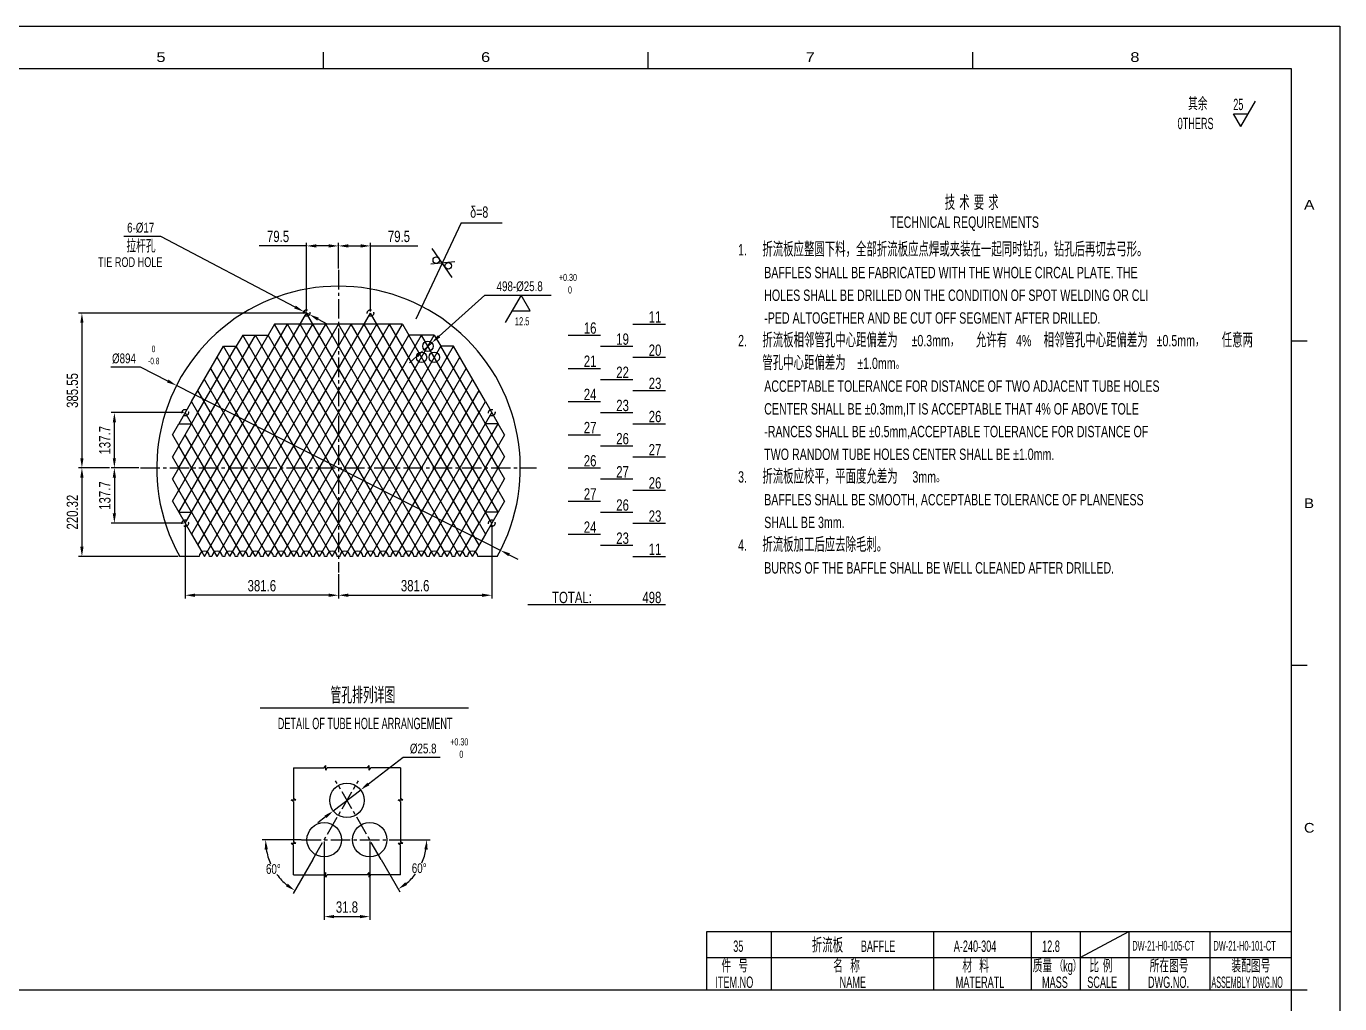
# Model space of a CAD drawing. Extents: x 0 to 840, y 0 to 594.
# Drawn here: x 435.4 to 840, y 292.8 to 594 of the extents above; entities that cross this region are included whole.
import ezdxf
from ezdxf.enums import TextEntityAlignment as Align

# ---------------------------------------------------------------- set-up
doc = ezdxf.new("R2010")
doc.units = 0
doc.header["$LTSCALE"] = 8
doc.linetypes.add('CENTER2', pattern=[1.125, 0.75, -0.125, 0.125, -0.125])
doc.linetypes.add('HIDDEN', pattern=[0.375, 0.25, -0.125])
doc.layers.get('0').update_dxf_attribs({"color": 2, "linetype": 'CONTINUOUS'})
doc.layers.get('DEFPOINTS').update_dxf_attribs({"linetype": 'CONTINUOUS'})
for name, color, linetype in [('3', 3, 'CENTER2'), ('HID', 4, 'HIDDEN'), ('OT', 1, 'CONTINUOUS'), ('TEXT', 7, 'CONTINUOUS'), ('X4600A1$0$BORDER', 7, 'CONTINUOUS')]:
    doc.layers.add(name, color=color, linetype=linetype)
doc.styles.get("Standard").update_dxf_attribs({"font": 'JDECSTD', "width": 0.75, "bigfont": 'HZDX'})
doc.styles.add('X4600A1$0$STANDARD', font='AUCAD', dxfattribs={"width": 0.8})
doc.dimstyles.new('STANDARD$0', dxfattribs={"dimscale": 0, "dimtxt": 3.5, "dimasz": 3, "dimexe": 1, "dimexo": 0.5, "dimgap": 1, "dimtad": 1, "dimdsep": 46, "dimtxsty": 'Standard', "dimcen": 0, "dimclrd": 7, "dimclre": 7, "dimclrt": 7, "dimadec": 0, "dimazin": 0, "dimtfac": 0.714286, "dimtmove": 0, "dimatfit": 3, "dimfxl": 0, "dimtolj": 1, "dimarcsym": 0})
doc.dimstyles.new('STANDARD$2', dxfattribs={"dimscale": 0, "dimtxt": 3, "dimasz": 3, "dimexe": 1, "dimexo": 0.0625, "dimgap": 0.09, "dimtad": 0, "dimtih": 1, "dimtoh": 1, "dimzin": 0, "dimdsep": 46, "dimtxsty": 'Standard', "dimcen": 0.09, "dimclrt": 7, "dimazin": 0, "dimtfac": 1, "dimtofl": 0, "dimtmove": 0, "dimatfit": 3, "dimfxl": 0, "dimtolj": 1, "dimarcsym": 0})
doc.dimstyles.new('STANDARD$3', dxfattribs={"dimscale": 0, "dimtxt": 3, "dimasz": 3, "dimexe": 1, "dimexo": 0.5, "dimgap": 1, "dimtad": 1, "dimtoh": 1, "dimdsep": 46, "dimtxsty": 'Standard', "dimcen": 0, "dimclrd": 7, "dimclre": 7, "dimclrt": 7, "dimadec": 0, "dimazin": 0, "dimtfac": 0.714286, "dimtmove": 0, "dimatfit": 0, "dimfxl": 0, "dimtolj": 1, "dimarcsym": 0})

# ---------------------------------------------------------------- blocks, each defined once
blk = doc.blocks.new('*D46')
at = {"layer": 'DEFPOINTS', "color": 0}
for p in [(538.41, 358.69), (529.97, 352.21)]:
    blk.add_point(p, dxfattribs=at)
at = {"layer": 'TEXT', "color": 7, "lineweight": -2}
for p, q in [((540.79, 360.52), (551.48, 368.73)), ((551.48, 368.73), (562.86, 368.73)), ((529.97, 352.21), (538.41, 358.69)), ((527.59, 350.38), (525.21, 348.55))]:
    blk.add_line(p, q, dxfattribs=at)
at = {"layer": 'TEXT', "color": 7}
for points in [[(540.48, 360.91), (541.09, 360.12), (538.41, 358.69)], [(527.29, 350.78), (527.9, 349.98), (529.97, 352.21)]]:
    blk.add_solid(points, dxfattribs=at)
at = {"layer": 'TEXT', "color": 7, "insert": (557.67, 371.37), "char_height": 3, "attachment_point": 5}
blk.add_mtext('\\A1;%%c25.8', dxfattribs=at)
blk = doc.blocks.new('*D44')
at = {"layer": 'DEFPOINTS', "color": 0}
for p in [(530.69, 361.51), (520.19, 343.32), (548.19, 343.32), (544.69, 337.26), (554.67, 332.02)]:
    blk.add_point(p, dxfattribs=at)
at = {"layer": 'TEXT', "color": 0}
for p, q in [((548.25, 343.32), (559.79, 343.32)), ((544.72, 337.21), (550.49, 327.22))]:
    blk.add_line(p, q, dxfattribs=at)
for start, end in [(336.1133, 350.2188), (309.7812, 323.4823)]:
    blk.add_arc((541.19, 343.32), 17.59, start, end, dxfattribs=at)
for points in [[(558.03, 340.38), (559.03, 340.29), (558.79, 343.32)], [(552.73, 329.39), (552.16, 330.21), (549.99, 328.09)]]:
    blk.add_solid(points, dxfattribs=at)
at = {"layer": 'TEXT', "color": 7, "insert": (556.43, 334.53), "char_height": 3, "attachment_point": 5}
blk.add_mtext('\\A1;60°', dxfattribs=at)
blk = doc.blocks.new('*D43')
at = {"layer": 'DEFPOINTS', "color": 0}
for p in [(537.69, 361.51), (520.19, 343.32), (548.19, 343.32), (510.19, 337.14), (523.69, 337.26)]:
    blk.add_point(p, dxfattribs=at)
at = {"layer": 'TEXT', "color": 0}
for p, q in [((520.13, 343.32), (508.09, 343.32)), ((523.66, 337.21), (517.64, 326.79))]:
    blk.add_line(p, q, dxfattribs=at)
for start, end in [(189.5092, 204.0521), (216.3298, 230.4908)]:
    blk.add_arc((527.19, 343.32), 18.1, start, end, dxfattribs=at)
for points in [[(508.84, 340.29), (509.84, 340.38), (509.09, 343.32)], [(515.96, 329.77), (515.39, 328.95), (518.14, 327.65)]]:
    blk.add_solid(points, dxfattribs=at)
at = {"layer": 'TEXT', "color": 7, "insert": (511.52, 334.28), "char_height": 3, "attachment_point": 5}
blk.add_mtext('\\A1;60°', dxfattribs=at)
blk = doc.blocks.new('*D45')
at = {"layer": 'DEFPOINTS', "color": 0}
for p in [(527.19, 343.32), (541.19, 343.32), (541.19, 319.63)]:
    blk.add_point(p, dxfattribs=at)
at = {"layer": 'TEXT', "color": 7, "lineweight": -2}
for p, q in [((527.19, 342.82), (527.19, 318.63)), ((541.19, 342.82), (541.19, 318.63)), ((530.19, 319.63), (538.19, 319.63))]:
    blk.add_line(p, q, dxfattribs=at)
at = {"layer": 'TEXT', "color": 7}
for points in [[(530.19, 320.13), (530.19, 319.13), (527.19, 319.63)], [(538.19, 320.13), (538.19, 319.13), (541.19, 319.63)]]:
    blk.add_solid(points, dxfattribs=at)
at = {"layer": 'TEXT', "color": 7, "insert": (534.19, 322.55), "char_height": 3.5, "attachment_point": 5}
blk.add_mtext('\\A1;31.8', dxfattribs=at)
blk = doc.blocks.new('*D56')
at = {"layer": 'DEFPOINTS', "color": 0}
for p in [(541.42, 526.31), (531.58, 518.9), (541.42, 505.61)]:
    blk.add_point(p, dxfattribs=at)
at = {"layer": 'TEXT', "color": 7, "lineweight": -2}
for p, q in [((531.58, 519.4), (531.58, 527.31)), ((534.58, 526.31), (538.42, 526.31)), ((541.42, 506.11), (541.42, 527.31)), ((541.42, 526.31), (555.99, 526.31))]:
    blk.add_line(p, q, dxfattribs=at)
at = {"layer": 'TEXT', "color": 7}
for points in [[(534.58, 526.81), (534.58, 525.81), (531.58, 526.31)], [(538.42, 526.81), (538.42, 525.81), (541.42, 526.31)]]:
    blk.add_solid(points, dxfattribs=at)
at = {"layer": 'TEXT', "color": 7, "insert": (550.2, 529.22), "char_height": 3.5, "attachment_point": 5}
blk.add_mtext('\\A1;79.5', dxfattribs=at)
blk = doc.blocks.new('*D57')
at = {"layer": 'DEFPOINTS', "color": 0}
for p in [(521.74, 526.31), (531.58, 518.9), (521.74, 505.61)]:
    blk.add_point(p, dxfattribs=at)
at = {"layer": 'TEXT', "color": 7, "lineweight": -2}
for p, q in [((521.74, 526.31), (507.18, 526.31)), ((521.74, 506.11), (521.74, 527.31)), ((528.58, 526.31), (524.74, 526.31)), ((531.58, 519.4), (531.58, 527.31))]:
    blk.add_line(p, q, dxfattribs=at)
at = {"layer": 'TEXT', "color": 7}
for points in [[(524.74, 526.81), (524.74, 525.81), (521.74, 526.31)], [(528.58, 526.81), (528.58, 525.81), (531.58, 526.31)]]:
    blk.add_solid(points, dxfattribs=at)
at = {"layer": 'TEXT', "color": 7, "insert": (512.96, 529.22), "char_height": 3.5, "attachment_point": 5}
blk.add_mtext('\\A1;79.5', dxfattribs=at)
blk = doc.blocks.new('*D58')
at = {"layer": 'DEFPOINTS', "color": 0}
for p in [(462.54, 474.94), (484.36, 474.94), (470.58, 457.9)]:
    blk.add_point(p, dxfattribs=at)
at = {"layer": 'TEXT', "color": 7, "lineweight": -2}
for p, q in [((483.86, 474.94), (461.54, 474.94)), ((462.54, 460.9), (462.54, 471.94)), ((470.08, 457.9), (461.54, 457.9))]:
    blk.add_line(p, q, dxfattribs=at)
at = {"layer": 'TEXT', "color": 7}
for points in [[(462.04, 471.94), (463.04, 471.94), (462.54, 474.94)], [(462.04, 460.9), (463.04, 460.9), (462.54, 457.9)]]:
    blk.add_solid(points, dxfattribs=at)
at = {"layer": 'TEXT', "color": 7, "insert": (459.62, 466.42), "char_height": 3.5, "attachment_point": 5, "rotation": 90}
blk.add_mtext('\\A1;137.7', dxfattribs=at)
blk = doc.blocks.new('*D59')
at = {"layer": 'DEFPOINTS', "color": 0}
for p in [(521.74, 505.61), (452.54, 457.9), (461.54, 457.9)]:
    blk.add_point(p, dxfattribs=at)
at = {"layer": 'TEXT', "color": 7, "lineweight": -2}
for p, q in [((521.24, 505.61), (451.54, 505.61)), ((452.54, 502.61), (452.54, 460.9)), ((461.04, 457.9), (451.54, 457.9))]:
    blk.add_line(p, q, dxfattribs=at)
at = {"layer": 'TEXT', "color": 7}
for points in [[(452.04, 502.61), (453.04, 502.61), (452.54, 505.61)], [(452.04, 460.9), (453.04, 460.9), (452.54, 457.9)]]:
    blk.add_solid(points, dxfattribs=at)
at = {"layer": 'TEXT', "color": 7, "insert": (449.62, 481.76), "char_height": 3.5, "attachment_point": 5, "rotation": 90}
blk.add_mtext('\\A1;385.55', dxfattribs=at)
blk = doc.blocks.new('*D60')
at = {"layer": 'DEFPOINTS', "color": 0}
for p in [(470.58, 457.9), (462.54, 440.86), (484.36, 440.86)]:
    blk.add_point(p, dxfattribs=at)
at = {"layer": 'TEXT', "color": 7, "lineweight": -2}
for p, q in [((470.08, 457.9), (461.54, 457.9)), ((462.54, 454.9), (462.54, 443.86)), ((483.86, 440.86), (461.54, 440.86))]:
    blk.add_line(p, q, dxfattribs=at)
at = {"layer": 'TEXT', "color": 7}
for points in [[(462.04, 454.9), (463.04, 454.9), (462.54, 457.9)], [(462.04, 443.86), (463.04, 443.86), (462.54, 440.86)]]:
    blk.add_solid(points, dxfattribs=at)
at = {"layer": 'TEXT', "color": 7, "insert": (459.62, 449.38), "char_height": 3.5, "attachment_point": 5, "rotation": 90}
blk.add_mtext('\\A1;137.7', dxfattribs=at)
blk = doc.blocks.new('*D61')
at = {"layer": 'DEFPOINTS', "color": 0}
for p in [(484.36, 440.86), (531.58, 425.64), (484.36, 418.66)]:
    blk.add_point(p, dxfattribs=at)
at = {"layer": 'TEXT', "color": 7, "lineweight": -2}
for p, q in [((484.36, 440.36), (484.36, 417.66)), ((531.58, 425.14), (531.58, 417.66)), ((528.58, 418.66), (487.36, 418.66))]:
    blk.add_line(p, q, dxfattribs=at)
at = {"layer": 'TEXT', "color": 7}
for points in [[(487.36, 419.16), (487.36, 418.16), (484.36, 418.66)], [(528.58, 419.16), (528.58, 418.16), (531.58, 418.66)]]:
    blk.add_solid(points, dxfattribs=at)
at = {"layer": 'TEXT', "color": 7, "insert": (507.97, 421.58), "char_height": 3.5, "attachment_point": 5}
blk.add_mtext('\\A1;381.6', dxfattribs=at)
blk = doc.blocks.new('*D62')
at = {"layer": 'DEFPOINTS', "color": 0}
for p in [(578.8, 440.86), (531.58, 425.64), (578.8, 418.66)]:
    blk.add_point(p, dxfattribs=at)
at = {"layer": 'TEXT', "color": 7, "lineweight": -2}
for p, q in [((578.8, 440.36), (578.8, 417.66)), ((531.58, 425.14), (531.58, 417.66)), ((534.58, 418.66), (575.8, 418.66))]:
    blk.add_line(p, q, dxfattribs=at)
at = {"layer": 'TEXT', "color": 7}
for points in [[(534.58, 419.16), (534.58, 418.16), (531.58, 418.66)], [(575.8, 419.16), (575.8, 418.16), (578.8, 418.66)]]:
    blk.add_solid(points, dxfattribs=at)
at = {"layer": 'TEXT', "color": 7, "insert": (555.19, 421.58), "char_height": 3.5, "attachment_point": 5}
blk.add_mtext('\\A1;381.6', dxfattribs=at)
blk = doc.blocks.new('*D63')
at = {"layer": 'DEFPOINTS', "color": 0}
for p in [(481.68, 483.3), (581.49, 432.5)]:
    blk.add_point(p, dxfattribs=at)
at = {"layer": 'TEXT', "color": 7, "lineweight": -2}
for p, q in [((470.57, 488.96), (461.44, 488.96)), ((479, 484.66), (470.57, 488.96)), ((581.49, 432.5), (481.68, 483.3)), ((584.16, 431.14), (586.84, 429.77))]:
    blk.add_line(p, q, dxfattribs=at)
at = {"layer": 'TEXT', "color": 7}
for points in [[(479.23, 485.11), (478.78, 484.22), (481.68, 483.3)], [(584.39, 431.58), (583.93, 430.69), (581.49, 432.5)]]:
    blk.add_solid(points, dxfattribs=at)
at = {"layer": 'TEXT', "color": 7, "insert": (465.5, 491.6), "char_height": 3, "attachment_point": 5}
blk.add_mtext('\\A1;%%C894', dxfattribs=at)
blk = doc.blocks.new('*D64')
at = {"layer": 'DEFPOINTS', "color": 0}
for p in [(557.94, 494.32), (560.32, 496.46)]:
    blk.add_point(p, dxfattribs=at)
at = {"layer": 'TEXT', "color": 7, "lineweight": -2}
for p, q in [((562.55, 498.47), (576.66, 511.18)), ((576.66, 511.18), (597.11, 511.18)), ((557.94, 494.32), (560.32, 496.46)), ((555.71, 492.31), (553.48, 490.3))]:
    blk.add_line(p, q, dxfattribs=at)
at = {"layer": 'TEXT', "color": 7}
for points in [[(562.21, 498.84), (562.88, 498.1), (560.32, 496.46)], [(555.38, 492.68), (556.05, 491.94), (557.94, 494.32)]]:
    blk.add_solid(points, dxfattribs=at)
at = {"layer": 'TEXT', "color": 7, "insert": (587.39, 513.82), "char_height": 3, "attachment_point": 5}
blk.add_mtext('\\A1;498-%%C25.8', dxfattribs=at)
blk = doc.blocks.new('*D65')
at = {"layer": 'DEFPOINTS', "color": 0}
for p in [(520.86, 506.08), (522.63, 505.15)]:
    blk.add_point(p, dxfattribs=at)
at = {"layer": 'TEXT', "color": 7, "lineweight": -2}
for p, q in [((476.87, 529.24), (465.42, 529.24)), ((518.2, 507.48), (476.87, 529.24)), ((522.63, 505.15), (520.86, 506.08)), ((525.28, 503.75), (527.94, 502.35))]:
    blk.add_line(p, q, dxfattribs=at)
at = {"layer": 'TEXT', "color": 7}
for points in [[(518.44, 507.92), (517.97, 507.03), (520.86, 506.08)], [(525.52, 504.19), (525.05, 503.31), (522.63, 505.15)]]:
    blk.add_solid(points, dxfattribs=at)
at = {"layer": 'TEXT', "color": 7, "insert": (470.65, 531.88), "char_height": 3, "attachment_point": 5}
blk.add_mtext('\\A1;6-%%C17', dxfattribs=at)
blk = doc.blocks.new('*D66')
at = {"layer": 'DEFPOINTS', "color": 0}
for p in [(461.04, 457.9), (452.54, 430.64), (482.67, 430.64)]:
    blk.add_point(p, dxfattribs=at)
at = {"layer": 'TEXT', "color": 7, "lineweight": -2}
for p, q in [((460.54, 457.9), (451.54, 457.9)), ((452.54, 454.9), (452.54, 433.64)), ((482.17, 430.64), (451.54, 430.64))]:
    blk.add_line(p, q, dxfattribs=at)
at = {"layer": 'TEXT', "color": 7}
for points in [[(452.04, 454.9), (453.04, 454.9), (452.54, 457.9)], [(452.04, 433.64), (453.04, 433.64), (452.54, 430.64)]]:
    blk.add_solid(points, dxfattribs=at)
at = {"layer": 'TEXT', "color": 7, "insert": (449.62, 444.27), "char_height": 3.5, "attachment_point": 5, "rotation": 90}
blk.add_mtext('\\A1;220.32', dxfattribs=at)

msp = doc.modelspace()

# ---------------------------------------------------------------- linework, layer by layer
for p, q in [((0, 594), (840, 594)), ((840, 594), (840, 0)), ((645, 307), (825, 307))]:
    msp.add_line(p, q)
at = {"layer": '3'}
for p, q in [((531.582, 518.9), (531.582, 425.636)), ((470.582, 457.9), (592.582, 457.9)), ((523.691, 337.263), (537.691, 361.511)), ((544.691, 337.263), (530.691, 361.511)), ((520.191, 343.325), (548.191, 343.325))]:
    msp.add_line(p, q, dxfattribs=at)
at = {"layer": 'HID'}
for centre in [(521.744, 505.612), (541.42, 505.612), (484.359, 474.94), (578.805, 474.94), (484.359, 440.86), (578.805, 440.86)]:
    msp.add_circle(centre, 1, dxfattribs=at)
at = {"layer": 'OT'}
for p, q in [((29, 581), (825, 581)), ((825, 581), (825, 15)), ((511.906, 502.204), (509.938, 498.796)), ((551.258, 502.204), (511.906, 502.204)), ((551.258, 502.204), (553.226, 498.796)), ((502.068, 498.796), (500.1, 495.388)), ((502.068, 498.796), (509.938, 498.796)), ((561.096, 498.796), (553.226, 498.796)), ((561.096, 498.796), (563.064, 495.388)), ((486.327, 478.348), (496.165, 495.388)), ((496.165, 495.388), (500.1, 495.388)), ((566.999, 495.388), (563.064, 495.388)), ((576.837, 478.348), (566.999, 495.388)), ((488.294, 474.94), (486.327, 478.348)), ((574.87, 474.94), (576.837, 478.348)), ((486.327, 471.532), (488.294, 474.94)), ((576.837, 471.532), (574.87, 474.94)), ((480.424, 468.124), (482.391, 471.532)), ((482.391, 471.532), (486.327, 471.532)), ((580.773, 471.532), (576.837, 471.532)), ((582.74, 468.124), (580.773, 471.532)), ((480.424, 468.124), (482.391, 464.716)), ((582.74, 468.124), (580.773, 464.716)), ((482.391, 464.716), (480.424, 461.308)), ((482.391, 457.9), (480.424, 461.308)), ((580.773, 464.716), (582.74, 461.308)), ((580.773, 457.9), (582.74, 461.308)), ((482.391, 457.9), (480.424, 454.492)), ((580.773, 457.9), (582.74, 454.492)), ((482.391, 451.084), (480.424, 454.492)), ((580.773, 451.084), (582.74, 454.492)), ((480.424, 447.676), (482.391, 451.084)), ((582.74, 447.676), (580.773, 451.084)), ((480.424, 447.676), (482.391, 444.268)), ((582.74, 447.676), (580.773, 444.268)), ((482.391, 444.268), (486.327, 444.268)), ((486.327, 444.268), (488.294, 440.86)), ((576.837, 444.268), (574.87, 440.86)), ((580.773, 444.268), (576.837, 444.268)), ((488.294, 440.86), (486.327, 437.452)), ((486.327, 437.452), (489.462, 432.021)), ((576.837, 437.452), (573.702, 432.021)), ((574.87, 440.86), (576.837, 437.452)), ((488.662, 430.636), (482.667, 430.636)), ((492.597, 430.636), (491.862, 430.636)), ((496.532, 430.636), (495.797, 430.636)), ((500.468, 430.636), (499.732, 430.636)), ((504.403, 430.636), (503.668, 430.636)), ((508.338, 430.636), (507.603, 430.636)), ((512.273, 430.636), (511.538, 430.636)), ((516.209, 430.636), (515.473, 430.636)), ((520.144, 430.636), (519.409, 430.636)), ((524.079, 430.636), (523.344, 430.636)), ((528.014, 430.636), (527.279, 430.636)), ((531.95, 430.636), (531.214, 430.636)), ((535.885, 430.636), (535.15, 430.636)), ((539.82, 430.636), (539.085, 430.636)), ((543.755, 430.636), (543.02, 430.636)), ((547.691, 430.636), (546.955, 430.636)), ((551.626, 430.636), (550.891, 430.636)), ((555.561, 430.636), (554.826, 430.636)), ((559.496, 430.636), (558.761, 430.636)), ((563.432, 430.636), (562.696, 430.636)), ((567.367, 430.636), (566.632, 430.636)), ((571.302, 430.636), (570.567, 430.636)), ((580.497, 430.636), (574.502, 430.636)), ((507.428, 383.982), (571.595, 383.982)), ((645, 297), (645, 315)), ((645, 315), (825, 315)), ((665, 297), (665, 315)), ((715, 297), (715, 315)), ((745, 315), (745, 297)), ((760, 315), (760, 297)), ((775, 315), (775, 297)), ((800, 315), (800, 297))]:
    msp.add_line(p, q, dxfattribs=at)
for centre, radius in [((559.129, 495.388), 1.6), ((557.161, 491.98), 1.6), ((561.096, 491.98), 1.6), ((534.191, 355.449), 5.32), ((527.191, 343.325), 5.32), ((541.191, 343.325), 5.32)]:
    msp.add_circle(centre, radius, dxfattribs=at)
for centre, radius, start, end in [((531.582, 457.9), 56, 330.86553, 209.13447), ((490.262, 430.636), 1.6, 360, 180), ((494.197, 430.636), 1.6, 360, 180), ((498.132, 430.636), 1.6, 360, 180), ((502.068, 430.636), 1.6, 360, 180), ((506.003, 430.636), 1.6, 360, 180), ((509.938, 430.636), 1.6, 360, 180), ((513.873, 430.636), 1.6, 360, 180), ((517.809, 430.636), 1.6, 360, 180), ((521.744, 430.636), 1.6, 360, 180), ((525.679, 430.636), 1.6, 360, 180), ((529.614, 430.636), 1.6, 360, 180), ((533.55, 430.636), 1.6, 360, 180), ((537.485, 430.636), 1.6, 360, 180), ((541.42, 430.636), 1.6, 360, 180), ((545.355, 430.636), 1.6, 360, 180), ((549.291, 430.636), 1.6, 360, 180), ((553.226, 430.636), 1.6, 360, 180), ((557.161, 430.636), 1.6, 360, 180), ((561.096, 430.636), 1.6, 360, 180), ((565.032, 430.636), 1.6, 360, 180), ((568.967, 430.636), 1.6, 360, 180), ((572.902, 430.636), 1.6, 360, 180)]:
    msp.add_arc(centre, radius, start, end, dxfattribs=at)
at = {"layer": 'TEXT'}
for p, q in [((809.511, 563.132), (814.011, 570.926)), ((809.511, 563.132), (807.261, 567.029)), ((807.261, 567.029), (811.761, 567.029)), ((569.358, 533.444), (555.434, 503.696)), ((569.358, 533.444), (581.952, 533.444)), ((566.637, 516.626), (560.449, 525.49)), ((567.409, 521.374), (559.996, 520.737)), ((587.812, 511.18), (582.948, 502.755)), ((590.626, 506.306), (587.812, 511.18)), ((584.999, 506.306), (590.626, 506.306)), ((482.391, 444.268), (515.841, 502.204)), ((484.359, 440.86), (521.744, 505.612)), ((488.294, 440.86), (523.711, 502.204)), ((488.294, 434.044), (527.647, 502.204)), ((490.262, 430.636), (531.582, 502.204)), ((494.197, 430.636), (535.517, 502.204)), ((498.132, 430.636), (541.42, 505.612)), ((502.068, 430.636), (543.388, 502.204)), ((506.003, 430.636), (547.323, 502.204)), ((509.938, 430.636), (551.258, 502.204)), ((553.226, 430.636), (511.906, 502.204)), ((557.161, 430.636), (515.841, 502.204)), ((561.096, 430.636), (519.776, 502.204)), ((565.032, 430.636), (521.744, 505.612)), ((568.967, 430.636), (527.647, 502.204)), ((572.902, 430.636), (531.582, 502.204)), ((574.87, 434.044), (535.517, 502.204)), ((574.87, 440.86), (539.452, 502.204)), ((578.805, 440.86), (541.42, 505.612)), ((580.773, 444.268), (547.323, 502.204)), ((622.278, 502.204), (632.278, 502.204)), ((482.391, 451.084), (509.938, 498.796)), ((482.391, 457.9), (506.003, 498.796)), ((541.42, 430.636), (502.068, 498.796)), ((545.355, 430.636), (506.003, 498.796)), ((549.291, 430.636), (509.938, 498.796)), ((513.873, 430.636), (553.226, 498.796)), ((517.809, 430.636), (557.161, 498.796)), ((521.744, 430.636), (561.096, 498.796)), ((580.773, 451.084), (553.226, 498.796)), ((580.773, 457.9), (557.161, 498.796)), ((602.278, 498.796), (612.278, 498.796)), ((488.294, 474.94), (500.1, 495.388)), ((533.55, 430.636), (496.165, 495.388)), ((537.485, 430.636), (500.1, 495.388)), ((525.679, 430.636), (563.064, 495.388)), ((529.614, 430.636), (566.999, 495.388)), ((574.87, 474.94), (563.064, 495.388)), ((612.278, 495.388), (622.278, 495.388)), ((529.614, 430.636), (494.197, 491.98)), ((533.55, 430.636), (568.967, 491.98)), ((622.278, 491.98), (632.278, 491.98)), ((525.679, 430.636), (492.229, 488.572)), ((537.485, 430.636), (570.934, 488.572)), ((602.278, 488.572), (612.278, 488.572)), ((517.809, 430.636), (488.294, 481.756)), ((521.744, 430.636), (490.262, 485.164)), ((541.42, 430.636), (572.902, 485.164)), ((545.355, 430.636), (574.87, 481.756)), ((612.278, 485.164), (622.278, 485.164)), ((622.278, 481.756), (632.278, 481.756)), ((486.327, 478.348), (482.391, 471.532)), ((576.837, 478.348), (580.773, 471.532)), ((602.278, 478.348), (612.278, 478.348)), ((509.938, 430.636), (484.359, 474.94)), ((513.873, 430.636), (488.294, 474.94)), ((549.291, 430.636), (574.87, 474.94)), ((553.226, 430.636), (578.805, 474.94)), ((612.278, 474.94), (622.278, 474.94)), ((482.391, 464.716), (486.327, 471.532)), ((557.161, 430.636), (580.773, 471.532)), ((580.773, 464.716), (576.837, 471.532)), ((622.278, 471.532), (632.278, 471.532)), ((506.003, 430.636), (484.359, 468.124)), ((602.278, 468.124), (612.278, 468.124)), ((502.068, 430.636), (482.391, 464.716)), ((561.096, 430.636), (580.773, 464.716)), ((612.278, 464.716), (622.278, 464.716)), ((622.278, 461.308), (632.278, 461.308)), ((498.132, 430.636), (482.391, 457.9)), ((565.032, 430.636), (580.773, 457.9)), ((602.278, 457.9), (612.278, 457.9)), ((612.278, 454.492), (622.278, 454.492)), ((486.327, 444.268), (482.391, 451.084)), ((576.837, 444.268), (580.773, 451.084)), ((622.278, 451.084), (632.278, 451.084)), ((602.278, 447.676), (612.278, 447.676)), ((482.391, 444.268), (486.327, 437.452)), ((580.773, 444.268), (576.837, 437.452)), ((612.278, 444.268), (622.278, 444.268)), ((494.197, 430.636), (488.294, 440.86)), ((568.967, 430.636), (574.87, 440.86)), ((602.278, 437.452), (612.278, 437.452)), ((622.278, 440.86), (632.278, 440.86)), ((612.278, 434.044), (622.278, 434.044)), ((489.462, 432.021), (490.262, 430.636)), ((572.902, 430.636), (573.702, 432.021)), ((622.278, 430.636), (632.278, 430.636)), ((589.882, 415.776), (632.278, 415.776)), ((517.724, 365.472), (527.159, 365.472)), ((517.724, 365.472), (517.724, 356.037)), ((527.159, 365.472), (527.639, 366.192)), ((527.639, 364.752), (527.639, 366.192)), ((527.639, 364.752), (528.119, 365.472)), ((540.55, 365.472), (528.119, 365.472)), ((540.55, 365.472), (541.03, 366.192)), ((541.03, 364.752), (541.03, 366.192)), ((541.03, 364.752), (541.51, 365.472)), ((550.657, 365.472), (541.51, 365.472)), ((550.657, 365.472), (550.657, 356.037)), ((517.724, 355.077), (517.004, 355.557)), ((518.444, 355.557), (517.004, 355.557)), ((518.444, 355.557), (517.724, 356.037)), ((517.724, 355.077), (517.724, 342.646)), ((551.377, 355.557), (549.937, 355.557)), ((550.657, 355.077), (549.937, 355.557)), ((551.377, 355.557), (550.657, 356.037)), ((550.657, 355.077), (550.657, 342.646)), ((550.657, 355.077), (550.657, 342.646)), ((518.444, 342.166), (517.004, 342.166)), ((517.724, 341.686), (517.004, 342.166)), ((518.444, 342.166), (517.724, 342.646)), ((517.724, 332.539), (517.724, 341.686)), ((550.657, 341.686), (549.937, 342.166)), ((551.377, 342.166), (549.937, 342.166)), ((551.377, 342.166), (550.657, 342.646)), ((550.657, 332.539), (550.657, 341.686)), ((517.724, 332.539), (527.159, 332.539)), ((527.159, 332.539), (527.639, 333.259)), ((527.639, 331.819), (527.639, 333.259)), ((527.639, 331.819), (528.119, 332.539)), ((540.55, 332.539), (528.119, 332.539)), ((540.55, 332.539), (541.03, 333.259)), ((541.03, 331.819), (541.03, 333.259)), ((541.03, 331.819), (541.51, 332.539)), ((550.657, 332.539), (541.51, 332.539)), ((760, 307), (775, 315)), ((825, 297), (29, 297))]:
    msp.add_line(p, q, dxfattribs=at)
for centre in [(561.701, 521.91), (565.406, 520.176)]:
    msp.add_circle(centre, 1, dxfattribs=at)
at = {"layer": 'X4600A1$0$BORDER', "color": 3}
for p, q in [((527, 581), (527, 586)), ((627, 581), (627, 586)), ((727, 581), (727, 586)), ((830, 497), (825, 497)), ((830, 397), (825, 397)), ((830, 297), (825, 297))]:
    msp.add_line(p, q, dxfattribs=at)

# ---------------------------------------------------------------- texts
at = {"color": 7}
for s, height, width, p in [('其余', 4, 0.75, (793.274, 568.099)), ('25', 3.5, 0.6, (807.196, 568.163)), ('0THERS', 3.5, 0.6, (790.065, 562.293)), ('技 术 要 求', 4.5, 0.75, (718.332, 537.397)), ('δ=8', 3.5, 0.7, (572.158, 535.001)), ('TECHNICAL REQUIREMENTS', 3.5, 0.7, (701.48, 531.878)), ('拉杆孔', 4, 0.75, (466.233, 524.271)), ('1.', 3.5, 0.7, (654.673, 523.374)), ('折流板应整圆下料，全部折流板应点焊或夹装在一起同时钻孔，钻孔后再切去弓形。', 4.5, 0.75, (662.14, 523.016)), ('TIE ROD HOLE', 3, 0.7, (457.538, 519.824)), ('BAFFLES SHALL BE FABRICATED WITH THE WHOLE CIRCAL PLATE. THE ', 3.5, 0.7, (662.719, 516.357)), ('HOLES SHALL BE DRILLED ON THE CONDITION OF SPOT WELDING OR CLI', 3.5, 0.7, (662.719, 509.357)), ('-PED ALTOGETHER AND BE CUT OFF SEGMENT AFTER DRILLED.', 3.5, 0.7, (662.719, 502.357)), ('2.', 3.5, 0.7, (654.673, 495.374)), ('折流板相邻管孔中心距偏差为', 4.5, 0.75, (662.14, 495.016)), ('%%p0.3mm，', 3.5, 0.7, (708.098, 495.374)), ('允许有', 4.5, 0.75, (727.943, 495.016)), ('4%', 3.5, 0.7, (740.278, 495.374)), ('相邻管孔中心距偏差为', 4.5, 0.75, (748.777, 495.016)), ('%%p0.5mm，', 3.5, 0.7, (783.596, 495.374)), ('任意两', 4.5, 0.75, (803.646, 495.016)), ('管孔中心距偏差为', 4.5, 0.75, (662.14, 488.016)), ('%%p1.0mm。', 3.5, 0.7, (691.39, 488.374)), ('ACCEPTABLE TOLERANCE FOR DISTANCE OF TWO ADJACENT TUBE HOLES ', 3.5, 0.7, (662.719, 481.357)), ('CENTER SHALL BE %%P0.3mm,IT IS ACCEPTABLE THAT 4% OF ABOVE TOLE', 3.5, 0.7, (662.719, 474.357)), ('-RANCES SHALL BE %%P0.5mm,ACCEPTABLE TOLERANCE FOR DISTANCE OF ', 3.5, 0.7, (662.719, 467.357)), ('TWO RANDOM TUBE HOLES CENTER SHALL BE %%P1.0mm.', 3.5, 0.7, (662.719, 460.357)), ('折流板应校平，平面度允差为', 4.5, 0.75, (662.14, 453.016)), ('3.', 3.5, 0.7, (654.673, 453.374)), ('3mm。', 3.5, 0.7, (708.367, 453.374)), ('BAFFLES SHALL BE SMOOTH, ACCEPTABLE TOLERANCE OF PLANENESS ', 3.5, 0.7, (662.719, 446.357)), ('SHALL BE 3mm.', 3.5, 0.7, (662.719, 439.357)), ('折流板加工后应去除毛刺。', 4.5, 0.75, (662.14, 432.016)), ('4.', 3.5, 0.7, (654.673, 432.374)), ('BURRS OF THE BAFFLE SHALL BE WELL CLEANED AFTER DRILLED.', 3.5, 0.7, (662.719, 425.357)), ('管孔排列详图', 5, 0.7, (529.117, 385.304)), ('35', 3.5, 0.6, (653.165, 308.764)), ('折流板', 4.5, 0.75, (677.386, 308.551)), ('BAFFLE', 3.5, 0.6, (692.488, 308.764)), ('A-240-304', 3.5, 0.6, (721.101, 308.764)), ('12.8', 3.5, 0.6, (748.328, 308.764)), ('DW-21-H0-105-CT', 3, 0.5, (776.092, 309.156)), ('DW-21-H0-101-CT', 3, 0.5, (801.092, 309.156)), ('件  号', 4, 0.75, (649.524, 302.403)), ('名  称', 4, 0.75, (683.974, 302.403)), ('材  料', 4, 0.75, (723.736, 302.403)), ('质量', 4, 0.75, (745.433, 302.403)), ('（kg）', 3.5, 0.6, (752.078, 302.664)), ('比 例', 4, 0.75, (762.869, 302.403)), ('所在图号', 4, 0.75, (781.425, 302.403)), ('装配图号', 4, 0.75, (806.625, 302.403)), ('ITEM.NO', 3.5, 0.6, (647.658, 297.659)), ('NAME', 3.5, 0.6, (685.957, 297.659)), ('MATERATL', 3.5, 0.6, (721.716, 297.659)), ('MASS', 3.5, 0.6, (748.291, 297.659)), ('SCALE', 3.5, 0.6, (762.224, 297.659)), ('DWG.NO.', 3.5, 0.6, (780.935, 297.659)), ('ASSEMBLY DWG.NO', 3.5, 0.46, (800.476, 297.659))]:
    msp.add_text(s, height=height, dxfattribs=dict(at, width=width)).set_placement(p)
at = {"color": 7, "width": 0.6}
for s, height, p in [('+0.30', 2.2, (602.256, 516.589)), ('0', 2.2, (602.883, 512.759)), ('0', 2, (474.606, 494.564)), ('-0.8', 2, (474.665, 490.855)), ('+0.30', 2.2, (568.783, 373.478)), ('0', 2.2, (569.411, 369.647))]:
    msp.add_text(s, height=height, rotation=360, dxfattribs=at).set_placement(p, align=Align.MIDDLE)
at = {"color": 7, "width": 0.75}
for s, p in [('11', (631.039, 502.658)), ('16', (611.039, 499.25)), ('19', (621.039, 495.842)), ('20', (631.039, 492.434)), ('21', (611.039, 489.026)), ('22', (621.039, 485.618)), ('23', (631.039, 482.21)), ('24', (611.039, 478.802)), ('23', (621.039, 475.394)), ('26', (631.039, 471.986)), ('27', (611.039, 468.578)), ('26', (621.039, 465.17)), ('27', (631.039, 461.762)), ('26', (611.039, 458.354)), ('27', (621.039, 454.946)), ('26', (631.039, 451.537)), ('27', (611.039, 448.129)), ('26', (621.039, 444.721)), ('24', (611.039, 437.905)), ('23', (631.039, 441.313)), ('23', (621.039, 434.497)), ('11', (631.039, 431.089)), ('TOTAL:', (609.642, 416.23)), ('498', (631.039, 416.23))]:
    msp.add_text(s, height=3.5, dxfattribs=at).set_placement(p, align=Align.RIGHT)
at = {"color": 7, "width": 0.6}
msp.add_text('DETAIL OF TUBE HOLE ARRANGEMENT', height=3.5, dxfattribs=at).set_placement((539.788, 377.399), align=Align.CENTER)
at = {"layer": 'TEXT', "color": 7, "width": 0.6}
msp.add_text('12.5', height=2.5, rotation=360, dxfattribs=at).set_placement((588.154, 503.093), align=Align.MIDDLE)
at = {"layer": 'X4600A1$0$BORDER', "color": 3, "style": 'X4600A1$0$STANDARD', "oblique": 0.00002}
for s, width, p, p2 in [('5', 1.16, (475.5, 583), (478.306, 583)), ('6', 1.16, (575.5, 583), (578.306, 583)), ('7', 1.16, (675.5, 583), (678.306, 583)), ('8', 1.16, (775.5, 583), (778.306, 583)), ('A', 1.235185, (829, 537.5), (832.227, 537.5)), ('B', 1.226923, (829, 445.5), (832.087, 445.5)), ('C', 1.235185, (829, 345.5), (832.227, 345.5))]:
    msp.add_text(s, height=3, dxfattribs=dict(at, width=width)).set_placement(p, p2, align=Align.FIT)

# ---------------------------------------------------------------- dimensions: what is measured, and where the dimension line sits
at = {"layer": 'TEXT'}
for p1, p2, text, picture, middle in [((522.629, 505.146), (520.859, 506.078), '6-%%C17', '*D65', (470.645, 529.237)), ((557.94, 494.317), (560.317, 496.459), '498-%%C25.8', '*D64', (587.385, 511.18)), ((581.488, 432.496), (481.676, 483.304), '%%C894', '*D63', (465.504, 488.958)), ((529.972, 352.208), (538.409, 358.69), '%%c25.8', '*D46', (557.67, 368.731))]:
    dim = msp.add_diameter_dim_2p(p1=p1, p2=p2, text=text, dimstyle='STANDARD$3', override={"dimscale": 1}, dxfattribs=at)
    dim.commit()
    dim.dimension.update_dxf_attribs({"geometry": picture, "text_midpoint": middle, "dimtype": 163})
for base, p1, p2, angle, text, picture, middle in [((521.744, 526.305), (531.582, 518.9), (521.744, 505.612), 180, '79.5', '*D57', (512.959, 529.22)), ((452.538, 457.9), (521.744, 505.612), (461.538, 457.9), 90, '385.55', '*D59', (449.622, 481.756)), ((462.538, 474.94), (470.582, 457.9), (484.359, 474.94), 90, '137.7', '*D58', (459.622, 466.42)), ((452.538, 430.636), (461.038, 457.9), (482.667, 430.636), 90, '220.32', '*D66', (449.622, 444.268)), ((462.538, 440.86), (470.582, 457.9), (484.359, 440.86), 270, '137.7', '*D60', (459.622, 449.38)), ((578.805, 418.664), (531.582, 425.636), (578.805, 440.86), 180, '381.6', '*D62', (555.193, 421.579))]:
    dim = msp.add_linear_dim(base=base, p1=p1, p2=p2, angle=angle, text=text, dimstyle='STANDARD$0', override={"dimscale": 1}, dxfattribs=at)
    dim.commit()
    dim.dimension.update_dxf_attribs({"geometry": picture, "text_midpoint": middle})
for base, p1, p2, text, picture, middle in [((541.42, 526.305), (531.582, 518.9), (541.42, 505.612), '79.5', '*D56', (550.204, 529.22)), ((484.359, 418.664), (531.582, 425.636), (484.359, 440.86), '381.6', '*D61', (507.97, 421.579)), ((541.191, 319.633), (527.191, 343.325), (541.191, 343.325), '31.8', '*D45', (534.191, 322.549))]:
    dim = msp.add_linear_dim(base=base, p1=p1, p2=p2, text=text, dimstyle='STANDARD$0', override={"dimscale": 1}, dxfattribs=at)
    dim.commit()
    dim.dimension.update_dxf_attribs({"geometry": picture, "text_midpoint": middle})
for base, line2, picture, middle in [((510.185, 337.136), ((523.691, 337.263), (537.691, 361.511)), '*D43', (511.518, 334.277)), ((554.669, 332.015), ((544.691, 337.263), (530.691, 361.511)), '*D44', (556.428, 334.528))]:
    dim = msp.add_angular_dim_2l(base=base, line1=((520.191, 343.325), (548.191, 343.325)), line2=line2, dimstyle='STANDARD$2', override={"dimscale": 1, "dimdec": 0, "dimadec": 0}, dxfattribs=at)
    dim.commit()
    dim.dimension.update_dxf_attribs({"geometry": picture, "text_midpoint": middle})

doc.saveas('drawing.dxf')
